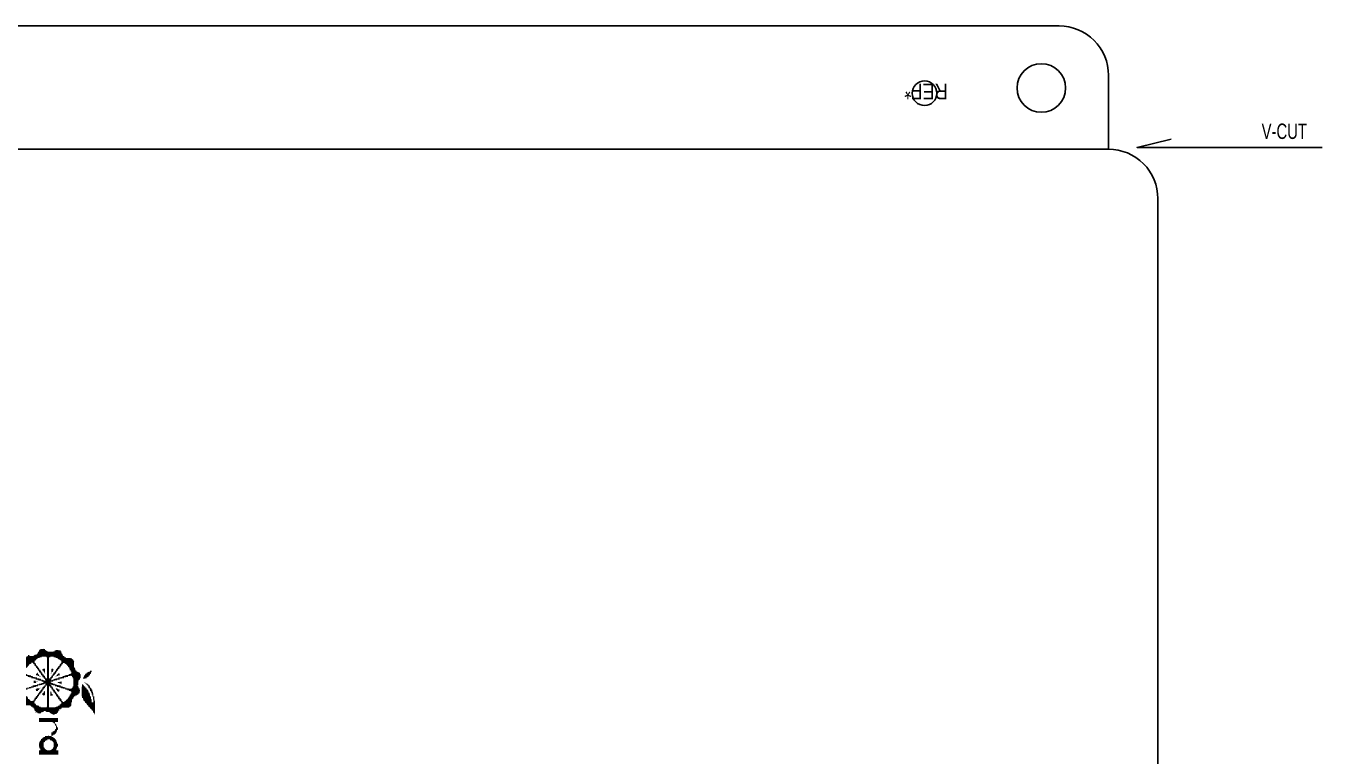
# Model space of a CAD drawing. Extents: x 0 to 107, y 0 to 124.
# Drawn here: x 53.4 to 106.7, y 90.1 to 120.2 of the extents above; entities that cross this region are included whole.
import ezdxf

# ---------------------------------------------------------------- set-up
doc = ezdxf.new("R2010")
doc.units = 0
for name, color, linetype in [('BG_OUTLINE', 254, 'CONTINUOUS'), ('BG_SILKSCREEN_TOP', 3, 'CONTINUOUS'), ('PIN_TOP', 80, 'CONTINUOUS'), ('RD_SILKSCREEN_TOP', 142, 'CONTINUOUS')]:
    doc.layers.add(name, color=color, linetype=linetype)

msp = doc.modelspace()

# ---------------------------------------------------------------- linework, layer by layer
at = {"layer": 'BG_OUTLINE'}
for points in [[(49.982882, 62.123066, 0.414214), (52.014882, 60.091066), (97.933764, 60.091066, 0.414214), (99.965764, 62.123066), (99.965764, 113.070132, 0.414214), (97.933764, 115.102132), (2.032, 115.102132), (2.032, 118.150132, -0.414214), (4.064, 120.182132), (95.901764, 120.182132, -0.414214), (97.933764, 118.150132), (97.933764, 115.102132)], [(99.965764, 113.070132, 0.414214), (97.933764, 115.102132), (52.014882, 115.102132, 0.414214), (49.982882, 113.070132), (49.982882, 62.123066)]]:
    msp.add_lwpolyline(points, format="xyb", dxfattribs=at)
msp.add_lwpolyline([(106.727244, 115.178586), (99.107244, 115.178586), (100.514658, 115.51412)], dxfattribs=at)
at = {"layer": 'BG_SILKSCREEN_TOP', "const_width": 0.017272}
for points in [[(53.908452, 94.458536), (53.908452, 94.145608)], [(53.925978, 94.49308), (53.925978, 94.163134)], [(53.94325, 94.49308), (53.94325, 94.180406)], [(53.960522, 94.510606), (53.960522, 94.180406)], [(53.978048, 94.510606), (53.978048, 94.180406)], [(53.99532, 94.510606), (53.99532, 94.180406)], [(54.012846, 94.510606), (54.012846, 94.197932)], [(54.030118, 94.510606), (54.030118, 94.197932)], [(54.04739, 94.510606), (54.04739, 94.197932)], [(54.064916, 94.510606), (54.064916, 94.197932)], [(54.082188, 94.527878), (54.082188, 94.197932)], [(54.099714, 94.510606), (54.099714, 94.197932)], [(54.116986, 94.510606), (54.116986, 94.197932)], [(54.134258, 94.510606), (54.134258, 94.197932)], [(54.151784, 94.475808), (54.151784, 94.197932)], [(54.169056, 94.475808), (54.169056, 94.197932)], [(54.186582, 94.458536), (54.186582, 94.197932)], [(54.551326, 94.458536), (54.551326, 94.180406)], [(54.568598, 94.458536), (54.568598, 94.180406)], [(54.586124, 94.458536), (54.586124, 94.163134)], [(54.603396, 94.475808), (54.603396, 94.145608)], [(54.620922, 94.475808), (54.620922, 94.145608)], [(54.638194, 94.475808), (54.638194, 94.145608)], [(54.655466, 94.475808), (54.655466, 94.128336)], [(54.672992, 94.475808), (54.672992, 94.128336)], [(54.690264, 94.475808), (54.690264, 94.111064)], [(54.70779, 94.458536), (54.70779, 94.093538)], [(54.725062, 94.458536), (54.725062, 94.093538)], [(54.742334, 94.458536), (54.742334, 94.076266)], [(54.75986, 94.458536), (54.75986, 94.05874)], [(54.777132, 94.458536), (54.777132, 94.05874)], [(53.369972, 94.180406), (53.369972, 93.728794)], [(53.387244, 94.197932), (53.387244, 93.728794)], [(53.404516, 94.215204), (53.404516, 93.763592)], [(53.422042, 94.215204), (53.422042, 93.780864)], [(53.439314, 94.232476), (53.439314, 93.798136)], [(53.45684, 94.267274), (53.45684, 93.832934)], [(53.474112, 94.267274), (53.474112, 93.832934)], [(53.491384, 94.250002), (53.491384, 93.867732)], [(53.50891, 94.250002), (53.50891, 93.885004)], [(53.526182, 94.232476), (53.526182, 93.90253)], [(53.543708, 94.232476), (53.543708, 93.90253)], [(53.56098, 94.232476), (53.56098, 93.919802)], [(53.578252, 94.232476), (53.578252, 93.919802)], [(53.595778, 94.232476), (53.595778, 93.9546)], [(53.61305, 94.232476), (53.61305, 93.9546)], [(53.630576, 94.232476), (53.630576, 93.9546)], [(53.647848, 94.232476), (53.647848, 93.937328)], [(53.66512, 94.232476), (53.66512, 93.919802)], [(53.682646, 94.250002), (53.682646, 93.885004)], [(53.699918, 94.250002), (53.699918, 93.90253)], [(53.717444, 94.267274), (53.717444, 93.85046)], [(53.734716, 94.2848), (53.734716, 94.041468)], [(53.734716, 93.937328), (53.734716, 93.815662)], [(53.751988, 94.2848), (53.751988, 94.041468)], [(53.751988, 93.937328), (53.751988, 93.815662)], [(53.769514, 94.2848), (53.769514, 94.05874)], [(53.786786, 94.2848), (53.786786, 94.093538)], [(53.804312, 94.302072), (53.804312, 94.093538)], [(53.821584, 94.319344), (53.821584, 94.111064)], [(53.83911, 94.319344), (53.83911, 94.128336)], [(53.856382, 94.371668), (53.856382, 94.128336)], [(53.873654, 94.406212), (53.873654, 94.145608)], [(53.89118, 94.406212), (53.89118, 94.145608)], [(54.203854, 94.44101), (54.203854, 94.180406)], [(54.221126, 94.44101), (54.221126, 94.180406)], [(54.238652, 94.423738), (54.238652, 91.921838)], [(54.255924, 94.423738), (54.255924, 91.921838)], [(54.27345, 94.406212), (54.27345, 91.921838)], [(54.290722, 94.406212), (54.290722, 91.921838)], [(54.307994, 94.406212), (54.307994, 91.921838)], [(54.32552, 94.406212), (54.32552, 94.180406)], [(54.342792, 94.406212), (54.342792, 94.180406)], [(54.360318, 94.406212), (54.360318, 94.180406)], [(54.37759, 94.406212), (54.37759, 94.197932)], [(54.394862, 94.406212), (54.394862, 94.197932)], [(54.412388, 94.406212), (54.412388, 94.197932)], [(54.42966, 94.406212), (54.42966, 94.197932)], [(54.447186, 94.406212), (54.447186, 94.197932)], [(54.464458, 94.406212), (54.464458, 94.197932)], [(54.48173, 94.406212), (54.48173, 94.197932)], [(54.499256, 94.423738), (54.499256, 94.197932)], [(54.516528, 94.423738), (54.516528, 94.180406)], [(54.534054, 94.423738), (54.534054, 94.180406)], [(54.794658, 94.423738), (54.794658, 94.024196)], [(54.794658, 93.937328), (54.794658, 93.815662)], [(54.81193, 94.423738), (54.81193, 94.041468)], [(54.81193, 93.937328), (54.81193, 93.815662)], [(54.829456, 94.371668), (54.829456, 93.85046)], [(54.846728, 94.319344), (54.846728, 93.885004)], [(54.864, 94.302072), (54.864, 93.885004)], [(54.881526, 94.250002), (54.881526, 93.919802)], [(54.898798, 94.232476), (54.898798, 93.937328)], [(54.916324, 94.232476), (54.916324, 93.937328)], [(54.933596, 94.215204), (54.933596, 93.937328)], [(54.950868, 94.197932), (54.950868, 93.937328)], [(54.968394, 94.180406), (54.968394, 93.919802)], [(54.985666, 94.180406), (54.985666, 93.90253)], [(55.003192, 94.180406), (55.003192, 93.90253)], [(55.020464, 94.145608), (55.020464, 93.867732)], [(55.037736, 94.145608), (55.037736, 93.867732)], [(55.055262, 94.145608), (55.055262, 93.85046)], [(55.072534, 94.145608), (55.072534, 93.815662)], [(55.09006, 94.145608), (55.09006, 93.815662)], [(55.107332, 94.145608), (55.107332, 93.780864)], [(55.124604, 94.145608), (55.124604, 93.746066)], [(55.14213, 94.145608), (55.14213, 93.746066)], [(55.159402, 94.145608), (55.159402, 93.693996)], [(55.176928, 94.145608), (55.176928, 93.641926)], [(55.1942, 94.145608), (55.1942, 93.641926)], [(55.211472, 94.128336), (55.211472, 93.589856)], [(55.228998, 94.128336), (55.228998, 93.589856)], [(55.24627, 94.128336), (55.24627, 93.398594)], [(55.263796, 94.111064), (55.263796, 93.363796)], [(55.281068, 94.111064), (55.281068, 93.363796)], [(55.29834, 94.076266), (55.29834, 93.311726)], [(55.315866, 94.041468), (55.315866, 92.529914)], [(55.333138, 94.041468), (55.333138, 92.529914)], [(55.350664, 94.00667), (55.350664, 93.989398)], [(53.369972, 93.485462), (53.369972, 93.398594)], [(53.387244, 93.485462), (53.387244, 93.398594)], [(53.404516, 93.46819), (53.404516, 93.398594)], [(53.422042, 93.450664), (53.422042, 93.398594)], [(53.439314, 93.450664), (53.439314, 93.381322)], [(53.45684, 93.450664), (53.45684, 93.363796)], [(53.474112, 93.450664), (53.474112, 93.363796)], [(53.491384, 93.450664), (53.491384, 93.363796)], [(53.50891, 93.433392), (53.50891, 93.346524)], [(53.526182, 93.433392), (53.526182, 93.346524)], [(53.543708, 93.433392), (53.543708, 93.346524)], [(53.56098, 93.433392), (53.56098, 93.346524)], [(53.578252, 93.398594), (53.578252, 93.346524)], [(53.595778, 93.398594), (53.595778, 93.311726)], [(53.61305, 93.398594), (53.61305, 93.311726)], [(53.630576, 93.398594), (53.630576, 93.311726)], [(53.769514, 93.90253), (53.769514, 93.780864)], [(53.786786, 93.85046), (53.786786, 93.746066)], [(53.786786, 93.502988), (53.786786, 93.433392)], [(53.804312, 93.85046), (53.804312, 93.728794)], [(53.804312, 93.502988), (53.804312, 93.433392)], [(53.821584, 93.815662), (53.821584, 93.693996)], [(53.821584, 93.537532), (53.821584, 93.433392)], [(53.83911, 93.815662), (53.83911, 93.693996)], [(53.83911, 93.537532), (53.83911, 93.433392)], [(53.856382, 93.780864), (53.856382, 93.659198)], [(53.856382, 93.52026), (53.856382, 93.415866)], [(53.873654, 93.746066), (53.873654, 93.6244)], [(53.873654, 93.46819), (53.873654, 93.398594)], [(53.89118, 93.746066), (53.89118, 93.6244)], [(53.89118, 93.46819), (53.89118, 93.398594)], [(53.908452, 93.711268), (53.908452, 93.57233)], [(53.908452, 93.433392), (53.908452, 93.398594)], [(53.925978, 93.659198), (53.925978, 93.537532)], [(53.925978, 93.398594), (53.925978, 93.381322)], [(53.94325, 93.659198), (53.94325, 93.537532)], [(53.94325, 93.398594), (53.94325, 93.363796)], [(53.960522, 93.6244), (53.960522, 93.502988)], [(53.978048, 93.6244), (53.978048, 93.502988)], [(53.99532, 93.589856), (53.99532, 93.450664)], [(54.012846, 93.537532), (54.012846, 93.415866)], [(54.030118, 93.537532), (54.030118, 93.415866)], [(54.04739, 93.676724), (54.04739, 93.641926)], [(54.04739, 93.502988), (54.04739, 93.381322)], [(54.064916, 93.693996), (54.064916, 93.6244)], [(54.064916, 93.46819), (54.064916, 93.346524)], [(54.082188, 93.711268), (54.082188, 93.607128)], [(54.082188, 93.46819), (54.082188, 93.346524)], [(54.099714, 93.711268), (54.099714, 93.57233)], [(54.099714, 93.433392), (54.099714, 93.311726)], [(54.116986, 93.711268), (54.116986, 93.57233)], [(54.116986, 93.433392), (54.116986, 93.311726)], [(54.134258, 93.711268), (54.134258, 93.52026)], [(54.134258, 93.398594), (54.134258, 93.276928)], [(54.151784, 93.502988), (54.151784, 93.485462)], [(54.394862, 93.502988), (54.394862, 93.485462)], [(54.412388, 93.693996), (54.412388, 93.52026)], [(54.412388, 93.398594), (54.412388, 93.276928)], [(54.42966, 93.711268), (54.42966, 93.57233)], [(54.42966, 93.433392), (54.42966, 93.328998)], [(54.447186, 93.711268), (54.447186, 93.57233)], [(54.447186, 93.433392), (54.447186, 93.328998)], [(54.464458, 93.711268), (54.464458, 93.589856)], [(54.464458, 93.485462), (54.464458, 93.363796)], [(54.48173, 93.676724), (54.48173, 93.641926)], [(54.48173, 93.502988), (54.48173, 93.398594)], [(54.499256, 93.676724), (54.499256, 93.641926)], [(54.499256, 93.52026), (54.499256, 93.398594)], [(54.516528, 93.555058), (54.516528, 93.433392)], [(54.534054, 93.555058), (54.534054, 93.450664)], [(54.551326, 93.589856), (54.551326, 93.46819)], [(54.568598, 93.6244), (54.568598, 93.502988)], [(54.586124, 93.6244), (54.586124, 93.502988)], [(54.603396, 93.676724), (54.603396, 93.537532)], [(54.603396, 93.398594), (54.603396, 93.381322)], [(54.620922, 93.693996), (54.620922, 93.589856)], [(54.620922, 93.433392), (54.620922, 93.398594)], [(54.638194, 93.711268), (54.638194, 93.589856)], [(54.638194, 93.433392), (54.638194, 93.398594)], [(54.655466, 93.746066), (54.655466, 93.6244)], [(54.655466, 93.46819), (54.655466, 93.398594)], [(54.672992, 93.746066), (54.672992, 93.6244)], [(54.672992, 93.46819), (54.672992, 93.398594)], [(54.690264, 93.780864), (54.690264, 93.659198)], [(54.690264, 93.502988), (54.690264, 93.415866)], [(54.70779, 93.815662), (54.70779, 93.693996)], [(54.70779, 93.52026), (54.70779, 93.433392)], [(54.725062, 93.815662), (54.725062, 93.693996)], [(54.725062, 93.52026), (54.725062, 93.433392)], [(54.742334, 93.85046), (54.742334, 93.728794)], [(54.742334, 93.502988), (54.742334, 93.415866)], [(54.75986, 93.885004), (54.75986, 93.780864)], [(54.777132, 93.90253), (54.777132, 93.763592)], [(54.881526, 93.398594), (54.881526, 93.311726)], [(54.898798, 93.398594), (54.898798, 93.311726)], [(54.916324, 93.398594), (54.916324, 93.311726)], [(54.933596, 93.398594), (54.933596, 93.346524)], [(54.950868, 93.398594), (54.950868, 93.346524)], [(54.968394, 93.433392), (54.968394, 93.346524)], [(54.985666, 93.433392), (54.985666, 93.346524)], [(55.003192, 93.433392), (55.003192, 93.346524)], [(55.020464, 93.433392), (55.020464, 93.363796)], [(55.037736, 93.450664), (55.037736, 93.363796)], [(55.055262, 93.450664), (55.055262, 93.363796)], [(55.072534, 93.450664), (55.072534, 93.363796)], [(55.09006, 93.450664), (55.09006, 93.363796)], [(55.107332, 93.450664), (55.107332, 93.398594)], [(55.124604, 93.485462), (55.124604, 93.398594)], [(55.14213, 93.485462), (55.14213, 93.398594)], [(55.159402, 93.485462), (55.159402, 93.398594)], [(55.176928, 93.485462), (55.176928, 93.398594)], [(55.1942, 93.485462), (55.1942, 93.433392)], [(55.1942, 93.415866), (55.1942, 93.398594)], [(55.211472, 93.52026), (55.211472, 93.433392)], [(55.211472, 93.415866), (55.211472, 93.398594)], [(55.228998, 93.52026), (55.228998, 93.433392)], [(55.228998, 93.415866), (55.228998, 93.398594)], [(55.350664, 93.763592), (55.350664, 92.564712)], [(55.367936, 93.746066), (55.367936, 92.564712)], [(55.385208, 93.711268), (55.385208, 92.59951)], [(55.402734, 93.641926), (55.402734, 92.59951)], [(55.420006, 93.641926), (55.420006, 92.59951)], [(55.437532, 93.6244), (55.437532, 92.59951)], [(55.454804, 93.589856), (55.454804, 92.616782)], [(55.472076, 93.589856), (55.472076, 92.616782)], [(55.489602, 93.589856), (55.489602, 92.616782)], [(55.506874, 93.57233), (55.506874, 93.016324)], [(55.5244, 93.57233), (55.5244, 93.19006)], [(55.541672, 93.537532), (55.541672, 93.24213)], [(55.558944, 93.537532), (55.558944, 93.24213)], [(55.57647, 93.537532), (55.57647, 93.276928)], [(55.593742, 93.46819), (55.593742, 93.328998)], [(55.611268, 93.485462), (55.611268, 93.311726)], [(55.767478, 93.433392), (55.767478, 93.294454)], [(55.785004, 93.433392), (55.785004, 93.294454)], [(55.802276, 93.46819), (55.802276, 93.294454)], [(55.819802, 93.502988), (55.819802, 93.311726)], [(55.837074, 93.502988), (55.837074, 93.311726)], [(55.854346, 93.52026), (55.854346, 93.311726)], [(55.871872, 93.537532), (55.871872, 93.346524)], [(55.889144, 93.537532), (55.889144, 93.346524)], [(55.90667, 93.57233), (55.90667, 93.363796)], [(55.923942, 93.57233), (55.923942, 93.363796)], [(55.941214, 93.57233), (55.941214, 93.381322)], [(55.95874, 93.589856), (55.95874, 93.415866)], [(55.976012, 93.589856), (55.976012, 93.415866)], [(55.993538, 93.589856), (55.993538, 93.450664)], [(56.01081, 93.6244), (56.01081, 93.502988)], [(56.028082, 93.6244), (56.028082, 93.485462)], [(56.045608, 93.6244), (56.045608, 93.555058)], [(56.06288, 93.6244), (56.06288, 93.57233)], [(53.369972, 92.894658), (53.369972, 92.842588)], [(53.387244, 92.912184), (53.387244, 92.842588)], [(53.404516, 92.929456), (53.404516, 92.842588)], [(53.422042, 92.929456), (53.422042, 92.877386)], [(53.422042, 92.860114), (53.422042, 92.842588)], [(53.439314, 92.929456), (53.439314, 92.877386)], [(53.45684, 92.929456), (53.45684, 92.877386)], [(53.474112, 92.929456), (53.474112, 92.877386)], [(53.491384, 92.946982), (53.491384, 92.877386)], [(53.50891, 92.946982), (53.50891, 92.894658)], [(53.526182, 92.946982), (53.526182, 92.894658)], [(53.543708, 92.946982), (53.543708, 92.894658)], [(53.56098, 92.964254), (53.56098, 92.894658)], [(53.578252, 92.981526), (53.578252, 92.894658)], [(53.595778, 92.981526), (53.595778, 92.929456)], [(53.61305, 92.981526), (53.61305, 92.929456)], [(53.630576, 92.981526), (53.630576, 92.929456)], [(53.647848, 93.381322), (53.647848, 93.311726)], [(53.647848, 93.016324), (53.647848, 92.929456)], [(53.66512, 93.363796), (53.66512, 93.311726)], [(53.66512, 93.016324), (53.66512, 92.929456)], [(53.682646, 93.363796), (53.682646, 93.294454)], [(53.682646, 93.207586), (53.682646, 93.120718)], [(53.682646, 93.016324), (53.682646, 92.946982)], [(53.699918, 93.363796), (53.699918, 93.294454)], [(53.699918, 93.207586), (53.699918, 93.120718)], [(53.699918, 93.016324), (53.699918, 92.946982)], [(53.717444, 93.363796), (53.717444, 93.294454)], [(53.717444, 93.207586), (53.717444, 93.120718)], [(53.717444, 93.016324), (53.717444, 92.946982)], [(53.734716, 93.346524), (53.734716, 93.294454)], [(53.734716, 93.207586), (53.734716, 93.120718)], [(53.734716, 93.03385), (53.734716, 92.946982)], [(53.751988, 93.346524), (53.751988, 93.294454)], [(53.751988, 93.207586), (53.751988, 93.120718)], [(53.751988, 93.03385), (53.751988, 92.946982)], [(53.769514, 93.346524), (53.769514, 93.259656)], [(53.769514, 93.172788), (53.769514, 93.120718)], [(53.769514, 93.03385), (53.769514, 92.964254)], [(53.769514, 92.860114), (53.769514, 92.825316)], [(53.786786, 93.346524), (53.786786, 93.259656)], [(53.786786, 93.172788), (53.786786, 93.13799)], [(53.786786, 93.03385), (53.786786, 92.981526)], [(53.786786, 92.877386), (53.786786, 92.790518)], [(53.804312, 93.346524), (53.804312, 93.259656)], [(53.804312, 93.172788), (53.804312, 93.155262)], [(53.804312, 93.03385), (53.804312, 92.981526)], [(53.804312, 92.877386), (53.804312, 92.790518)], [(53.821584, 93.311726), (53.821584, 93.259656)], [(53.821584, 93.172788), (53.821584, 93.155262)], [(53.821584, 93.068394), (53.821584, 92.981526)], [(53.821584, 92.894658), (53.821584, 92.790518)], [(53.83911, 93.311726), (53.83911, 93.259656)], [(53.83911, 93.172788), (53.83911, 93.155262)], [(53.83911, 93.068394), (53.83911, 92.981526)], [(53.83911, 92.894658), (53.83911, 92.790518)], [(53.856382, 93.311726), (53.856382, 93.224858)], [(53.856382, 93.172788), (53.856382, 93.155262)], [(53.856382, 93.068394), (53.856382, 92.981526)], [(53.856382, 92.894658), (53.856382, 92.790518)], [(53.873654, 93.311726), (53.873654, 93.224858)], [(53.873654, 93.068394), (53.873654, 93.016324)], [(53.873654, 92.894658), (53.873654, 92.825316)], [(53.89118, 93.311726), (53.89118, 93.224858)], [(53.89118, 93.068394), (53.89118, 93.016324)], [(53.89118, 92.894658), (53.89118, 92.825316)], [(53.908452, 93.294454), (53.908452, 93.224858)], [(53.908452, 93.08592), (53.908452, 93.016324)], [(53.908452, 92.894658), (53.908452, 92.860114)], [(53.925978, 93.294454), (53.925978, 93.207586)], [(53.925978, 93.08592), (53.925978, 93.016324)], [(53.925978, 92.912184), (53.925978, 92.894658)], [(53.94325, 93.294454), (53.94325, 93.207586)], [(53.94325, 93.08592), (53.94325, 93.016324)], [(53.94325, 92.929456), (53.94325, 92.894658)], [(53.960522, 93.294454), (53.960522, 93.207586)], [(53.960522, 93.08592), (53.960522, 93.03385)], [(53.978048, 93.276928), (53.978048, 93.207586)], [(53.978048, 93.08592), (53.978048, 93.03385)], [(53.99532, 93.259656), (53.99532, 93.207586)], [(53.99532, 93.120718), (53.99532, 93.103192)], [(53.99532, 93.08592), (53.99532, 93.03385)], [(54.012846, 93.259656), (54.012846, 93.172788)], [(54.012846, 93.120718), (54.012846, 93.03385)], [(54.012846, 92.877386), (54.012846, 92.75572)], [(54.030118, 93.259656), (54.030118, 93.172788)], [(54.030118, 93.120718), (54.030118, 93.03385)], [(54.030118, 92.877386), (54.030118, 92.75572)], [(54.04739, 93.259656), (54.04739, 93.172788)], [(54.04739, 93.120718), (54.04739, 93.068394)], [(54.04739, 92.929456), (54.04739, 92.790518)], [(54.064916, 93.24213), (54.064916, 93.172788)], [(54.064916, 93.120718), (54.064916, 93.068394)], [(54.064916, 92.946982), (54.064916, 92.842588)], [(54.082188, 93.224858), (54.082188, 93.068394)], [(54.082188, 92.964254), (54.082188, 92.842588)], [(54.099714, 93.224858), (54.099714, 93.068394)], [(54.099714, 92.999052), (54.099714, 92.877386)], [(54.116986, 93.224858), (54.116986, 93.068394)], [(54.116986, 92.981526), (54.116986, 92.877386)], [(54.134258, 93.207586), (54.134258, 93.08592)], [(54.134258, 93.016324), (54.134258, 92.912184)], [(54.151784, 93.346524), (54.151784, 93.24213)], [(54.151784, 93.207586), (54.151784, 93.08592)], [(54.151784, 93.051122), (54.151784, 92.946982)], [(54.169056, 93.346524), (54.169056, 93.08592)], [(54.169056, 93.068394), (54.169056, 92.946982)], [(54.186582, 93.311726), (54.186582, 93.016324)], [(54.203854, 93.311726), (54.203854, 93.016324)], [(54.221126, 93.311726), (54.221126, 92.999052)], [(54.32552, 93.311726), (54.32552, 92.981526)], [(54.342792, 93.311726), (54.342792, 92.981526)], [(54.360318, 93.311726), (54.360318, 92.964254)], [(54.37759, 93.363796), (54.37759, 93.051122)], [(54.37759, 93.03385), (54.37759, 92.912184)], [(54.394862, 93.363796), (54.394862, 93.172788)], [(54.394862, 93.13799), (54.394862, 93.051122)], [(54.394862, 93.03385), (54.394862, 92.929456)], [(54.412388, 93.224858), (54.412388, 93.172788)], [(54.412388, 93.120718), (54.412388, 93.051122)], [(54.412388, 92.999052), (54.412388, 92.877386)], [(54.42966, 93.224858), (54.42966, 93.172788)], [(54.42966, 93.120718), (54.42966, 93.03385)], [(54.42966, 92.964254), (54.42966, 92.842588)], [(54.447186, 93.24213), (54.447186, 93.172788)], [(54.447186, 93.120718), (54.447186, 93.03385)], [(54.447186, 92.964254), (54.447186, 92.842588)], [(54.464458, 93.259656), (54.464458, 93.172788)], [(54.464458, 93.103192), (54.464458, 93.03385)], [(54.464458, 92.929456), (54.464458, 92.790518)], [(54.48173, 93.259656), (54.48173, 93.19006)], [(54.48173, 93.08592), (54.48173, 93.016324)], [(54.48173, 92.877386), (54.48173, 92.773246)], [(54.499256, 93.259656), (54.499256, 93.207586)], [(54.499256, 93.08592), (54.499256, 93.016324)], [(54.499256, 92.877386), (54.499256, 92.75572)], [(54.516528, 93.276928), (54.516528, 93.207586)], [(54.516528, 93.08592), (54.516528, 93.016324)], [(54.534054, 93.276928), (54.534054, 93.207586)], [(54.534054, 93.08592), (54.534054, 93.016324)], [(54.551326, 93.294454), (54.551326, 93.207586)], [(54.551326, 93.068394), (54.551326, 93.016324)], [(54.568598, 93.294454), (54.568598, 93.224858)], [(54.568598, 93.068394), (54.568598, 92.981526)], [(54.568598, 92.912184), (54.568598, 92.894658)], [(54.586124, 93.381322), (54.586124, 93.363796)], [(54.586124, 93.294454), (54.586124, 93.224858)], [(54.586124, 93.068394), (54.586124, 92.981526)], [(54.603396, 93.294454), (54.603396, 93.224858)], [(54.603396, 93.068394), (54.603396, 92.981526)], [(54.603396, 92.894658), (54.603396, 92.860114)], [(54.620922, 93.311726), (54.620922, 93.224858)], [(54.620922, 93.051122), (54.620922, 92.981526)], [(54.620922, 92.894658), (54.620922, 92.825316)], [(54.638194, 93.311726), (54.638194, 93.224858)], [(54.638194, 93.03385), (54.638194, 92.981526)], [(54.638194, 92.894658), (54.638194, 92.825316)], [(54.655466, 93.311726), (54.655466, 93.259656)], [(54.655466, 93.03385), (54.655466, 92.946982)], [(54.655466, 92.877386), (54.655466, 92.773246)], [(54.672992, 93.311726), (54.672992, 93.259656)], [(54.672992, 93.13799), (54.672992, 93.120718)], [(54.672992, 93.03385), (54.672992, 92.946982)], [(54.672992, 92.877386), (54.672992, 92.790518)], [(54.690264, 93.311726), (54.690264, 93.259656)], [(54.690264, 93.155262), (54.690264, 93.120718)], [(54.690264, 93.03385), (54.690264, 92.946982)], [(54.690264, 92.860114), (54.690264, 92.75572)], [(54.70779, 93.346524), (54.70779, 93.259656)], [(54.70779, 93.155262), (54.70779, 93.120718)], [(54.70779, 93.016324), (54.70779, 92.946982)], [(54.70779, 92.860114), (54.70779, 92.75572)], [(54.725062, 93.346524), (54.725062, 93.259656)], [(54.725062, 93.155262), (54.725062, 93.120718)], [(54.725062, 93.016324), (54.725062, 92.946982)], [(54.725062, 92.860114), (54.725062, 92.773246)], [(54.742334, 93.346524), (54.742334, 93.294454)], [(54.742334, 93.276928), (54.742334, 93.259656)], [(54.742334, 93.155262), (54.742334, 93.103192)], [(54.742334, 93.016324), (54.742334, 92.929456)], [(54.75986, 93.346524), (54.75986, 93.294454)], [(54.75986, 93.172788), (54.75986, 93.08592)], [(54.75986, 93.016324), (54.75986, 92.929456)], [(54.777132, 93.346524), (54.777132, 93.294454)], [(54.777132, 93.172788), (54.777132, 93.08592)], [(54.777132, 93.016324), (54.777132, 92.929456)], [(54.794658, 93.363796), (54.794658, 93.294454)], [(54.794658, 93.172788), (54.794658, 93.08592)], [(54.794658, 92.981526), (54.794658, 92.929456)], [(54.81193, 93.363796), (54.81193, 93.294454)], [(54.81193, 93.172788), (54.81193, 93.08592)], [(54.81193, 92.981526), (54.81193, 92.912184)], [(54.829456, 93.363796), (54.829456, 93.294454)], [(54.829456, 93.19006), (54.829456, 93.068394)], [(54.829456, 92.981526), (54.829456, 92.894658)], [(54.846728, 93.363796), (54.846728, 93.311726)], [(54.846728, 92.981526), (54.846728, 92.894658)], [(54.864, 93.381322), (54.864, 93.311726)], [(54.864, 92.981526), (54.864, 92.894658)], [(54.881526, 92.946982), (54.881526, 92.894658)], [(54.898798, 92.946982), (54.898798, 92.877386)], [(54.916324, 92.946982), (54.916324, 92.877386)], [(54.933596, 92.946982), (54.933596, 92.877386)], [(54.950868, 92.946982), (54.950868, 92.877386)], [(54.968394, 92.929456), (54.968394, 92.877386)], [(54.985666, 92.929456), (54.985666, 92.842588)], [(55.003192, 92.929456), (55.003192, 92.842588)], [(55.020464, 92.929456), (55.020464, 92.842588)], [(55.037736, 92.894658), (55.037736, 92.842588)], [(55.055262, 92.894658), (55.055262, 92.842588)], [(55.072534, 92.894658), (55.072534, 92.80779)], [(55.09006, 92.894658), (55.09006, 92.80779)], [(55.107332, 92.894658), (55.107332, 92.80779)], [(55.124604, 92.877386), (55.124604, 92.80779)], [(55.14213, 92.877386), (55.14213, 92.790518)], [(55.159402, 92.877386), (55.159402, 92.790518)], [(55.176928, 92.877386), (55.176928, 92.790518)], [(55.1942, 92.877386), (55.1942, 92.790518)], [(55.211472, 92.877386), (55.211472, 92.75572)], [(55.228998, 92.877386), (55.228998, 92.75572)], [(55.24627, 92.894658), (55.24627, 92.32138)], [(55.263796, 92.929456), (55.263796, 92.443046)], [(55.281068, 92.929456), (55.281068, 92.443046)], [(55.29834, 92.981526), (55.29834, 92.477844)], [(55.506874, 92.999052), (55.506874, 92.65158)], [(55.5244, 92.946982), (55.5244, 92.65158)], [(55.541672, 92.894658), (55.541672, 92.686378)], [(55.558944, 92.894658), (55.558944, 92.686378)], [(55.663338, 92.964254), (55.663338, 92.564712)], [(55.68061, 93.068394), (55.68061, 92.495116)], [(55.698136, 93.068394), (55.698136, 92.495116)], [(55.715408, 93.311726), (55.715408, 93.276928)], [(55.715408, 93.051122), (55.715408, 92.443046)], [(55.73268, 93.363796), (55.73268, 93.294454)], [(55.73268, 93.016324), (55.73268, 92.390976)], [(55.750206, 93.381322), (55.750206, 93.294454)], [(55.750206, 93.016324), (55.750206, 92.390976)], [(55.767478, 93.155262), (55.767478, 93.13799)], [(55.767478, 92.981526), (55.767478, 92.356178)], [(55.785004, 93.155262), (55.785004, 93.13799)], [(55.785004, 92.981526), (55.785004, 92.356178)], [(55.802276, 93.13799), (55.802276, 93.120718)], [(55.802276, 92.964254), (55.802276, 92.304108)], [(55.819802, 93.120718), (55.819802, 93.08592)], [(55.819802, 92.929456), (55.819802, 92.286582)], [(55.837074, 93.120718), (55.837074, 93.08592)], [(55.837074, 92.929456), (55.837074, 92.286582)], [(55.854346, 93.103192), (55.854346, 93.051122)], [(55.854346, 92.894658), (55.854346, 92.251784)], [(55.871872, 93.08592), (55.871872, 93.03385)], [(55.871872, 92.860114), (55.871872, 92.234512)], [(55.889144, 93.08592), (55.889144, 93.016324)], [(55.889144, 92.860114), (55.889144, 92.21724)], [(55.90667, 93.068394), (55.90667, 92.981526)], [(55.923942, 93.068394), (55.923942, 92.981526)], [(55.941214, 93.051122), (55.941214, 92.929456)], [(55.95874, 93.016324), (55.95874, 92.894658)], [(55.976012, 93.016324), (55.976012, 92.894658)], [(55.993538, 92.981526), (55.993538, 92.842588)], [(56.01081, 92.929456), (56.01081, 92.790518)], [(56.028082, 92.929456), (56.028082, 92.773246)], [(56.045608, 92.894658), (56.045608, 92.720922)], [(56.06288, 92.877386), (56.06288, 92.720922)], [(53.369972, 92.581984), (53.369972, 92.199714)], [(53.387244, 92.581984), (53.387244, 92.199714)], [(53.404516, 92.547186), (53.404516, 92.199714)], [(53.422042, 92.547186), (53.422042, 92.199714)], [(53.439314, 92.512642), (53.439314, 92.199714)], [(53.45684, 92.460318), (53.45684, 92.199714)], [(53.474112, 92.460318), (53.474112, 92.199714)], [(53.491384, 92.443046), (53.491384, 92.199714)], [(53.50891, 92.42552), (53.50891, 92.199714)], [(53.526182, 92.42552), (53.526182, 92.199714)], [(53.543708, 92.390976), (53.543708, 92.182442)], [(53.56098, 92.390976), (53.56098, 92.182442)], [(53.578252, 92.37345), (53.578252, 92.147644)], [(53.595778, 92.37345), (53.595778, 92.147644)], [(53.61305, 92.37345), (53.61305, 92.147644)], [(53.630576, 92.37345), (53.630576, 92.112846)], [(53.647848, 92.390976), (53.647848, 92.095574)], [(53.66512, 92.390976), (53.66512, 92.095574)], [(53.682646, 92.42552), (53.682646, 92.060776)], [(53.699918, 92.42552), (53.699918, 92.060776)], [(53.717444, 92.477844), (53.717444, 92.338652)], [(53.734716, 92.512642), (53.734716, 92.390976)], [(53.751988, 92.512642), (53.751988, 92.390976)], [(53.769514, 92.547186), (53.769514, 92.42552)], [(53.786786, 92.564712), (53.786786, 92.460318)], [(53.804312, 92.581984), (53.804312, 92.460318)], [(53.821584, 92.616782), (53.821584, 92.495116)], [(53.83911, 92.616782), (53.83911, 92.512642)], [(53.856382, 92.65158), (53.856382, 92.529914)], [(53.873654, 92.686378), (53.873654, 92.564712)], [(53.89118, 92.686378), (53.89118, 92.581984)], [(53.908452, 92.738448), (53.908452, 92.616782)], [(53.925978, 92.75572), (53.925978, 92.65158)], [(53.94325, 92.773246), (53.94325, 92.65158)], [(53.960522, 92.80779), (53.960522, 92.686378)], [(53.978048, 92.80779), (53.978048, 92.70365)], [(53.99532, 92.842588), (53.99532, 92.720922)], [(54.04739, 92.686378), (54.04739, 92.616782)], [(54.064916, 92.70365), (54.064916, 92.616782)], [(54.082188, 92.720922), (54.082188, 92.59951)], [(54.099714, 92.75572), (54.099714, 92.59951)], [(54.116986, 92.75572), (54.116986, 92.59951)], [(54.134258, 92.790518), (54.134258, 92.616782)], [(54.37759, 92.773246), (54.37759, 92.581984)], [(54.394862, 92.75572), (54.394862, 92.59951)], [(54.412388, 92.720922), (54.412388, 92.59951)], [(54.42966, 92.668852), (54.42966, 92.59951)], [(54.447186, 92.668852), (54.447186, 92.59951)], [(54.516528, 92.842588), (54.516528, 92.720922)], [(54.534054, 92.842588), (54.534054, 92.720922)], [(54.551326, 92.80779), (54.551326, 92.686378)], [(54.568598, 92.773246), (54.568598, 92.65158)], [(54.586124, 92.75572), (54.586124, 92.65158)], [(54.603396, 92.738448), (54.603396, 92.59951)], [(54.620922, 92.686378), (54.620922, 92.564712)], [(54.638194, 92.686378), (54.638194, 92.564712)], [(54.655466, 92.65158), (54.655466, 92.529914)], [(54.672992, 92.65158), (54.672992, 92.529914)], [(54.690264, 92.616782), (54.690264, 92.477844)], [(54.70779, 92.564712), (54.70779, 92.443046)], [(54.725062, 92.564712), (54.725062, 92.443046)], [(54.742334, 92.842588), (54.742334, 92.80779)], [(54.742334, 92.547186), (54.742334, 92.408248)], [(54.75986, 92.495116), (54.75986, 92.37345)], [(54.777132, 92.495116), (54.777132, 92.37345)], [(54.794658, 92.460318), (54.794658, 92.338652)], [(54.81193, 92.460318), (54.81193, 92.338652)], [(54.829456, 92.42552), (54.829456, 92.060776)], [(54.846728, 92.37345), (54.846728, 92.095574)], [(54.864, 92.37345), (54.864, 92.095574)], [(54.881526, 92.338652), (54.881526, 92.095574)], [(54.898798, 92.338652), (54.898798, 92.095574)], [(54.916324, 92.338652), (54.916324, 92.095574)], [(54.933596, 92.338652), (54.933596, 92.095574)], [(54.950868, 92.356178), (54.950868, 92.095574)], [(54.968394, 92.37345), (54.968394, 92.095574)], [(54.985666, 92.390976), (54.985666, 92.095574)], [(55.003192, 92.390976), (55.003192, 92.095574)], [(55.020464, 92.42552), (55.020464, 92.095574)], [(55.037736, 92.42552), (55.037736, 92.095574)], [(55.055262, 92.443046), (55.055262, 92.095574)], [(55.072534, 92.477844), (55.072534, 92.095574)], [(55.09006, 92.477844), (55.09006, 92.095574)], [(55.107332, 92.512642), (55.107332, 92.095574)], [(55.124604, 92.547186), (55.124604, 92.095574)], [(55.14213, 92.547186), (55.14213, 92.112846)], [(55.159402, 92.581984), (55.159402, 92.112846)], [(55.176928, 92.634054), (55.176928, 92.147644)], [(55.1942, 92.65158), (55.1942, 92.147644)], [(55.211472, 92.686378), (55.211472, 92.164916)], [(55.228998, 92.686378), (55.228998, 92.182442)], [(55.385208, 92.581984), (55.385208, 92.564712)], [(55.57647, 92.825316), (55.57647, 92.773246)], [(55.90667, 92.825316), (55.90667, 92.182442)], [(55.923942, 92.80779), (55.923942, 92.182442)], [(55.941214, 92.773246), (55.941214, 92.147644)], [(55.95874, 92.720922), (55.95874, 92.130372)], [(55.976012, 92.720922), (55.976012, 92.112846)], [(55.993538, 92.65158), (55.993538, 92.095574)], [(56.01081, 92.564712), (56.01081, 92.060776)], [(56.028082, 92.564712), (56.028082, 92.060776)], [(56.045608, 92.460318), (56.045608, 92.025978)], [(56.06288, 92.443046), (56.06288, 92.025978)], [(56.080406, 92.842588), (56.080406, 92.634054)], [(56.080406, 92.32138), (56.080406, 91.99118)], [(56.097678, 92.75572), (56.097678, 92.547186)], [(56.097678, 92.32138), (56.097678, 91.973908)], [(56.11495, 92.75572), (56.11495, 92.547186)], [(56.11495, 92.32138), (56.11495, 91.956636)], [(56.132476, 92.686378), (56.132476, 92.42552)], [(56.132476, 92.32138), (56.132476, 91.921838)], [(56.149748, 92.564712), (56.149748, 91.88704)], [(56.167274, 92.564712), (56.167274, 91.88704)], [(56.184546, 92.42552), (56.184546, 91.83497)], [(56.201818, 92.37345), (56.201818, 91.817444)], [(53.717444, 92.304108), (53.717444, 92.008706)], [(53.734716, 92.26931), (53.734716, 91.956636)], [(53.751988, 92.26931), (53.751988, 91.956636)], [(53.769514, 92.234512), (53.769514, 91.88704)], [(53.786786, 92.21724), (53.786786, 91.904312)], [(53.804312, 92.199714), (53.804312, 91.904312)], [(53.821584, 92.199714), (53.821584, 91.904312)], [(53.83911, 92.199714), (53.83911, 91.88704)], [(53.856382, 92.182442), (53.856382, 91.869768)], [(53.873654, 92.182442), (53.873654, 91.869768)], [(53.89118, 92.182442), (53.89118, 91.869768)], [(53.908452, 92.147644), (53.908452, 91.852242)], [(53.925978, 92.147644), (53.925978, 91.869768)], [(53.94325, 92.147644), (53.94325, 91.869768)], [(53.960522, 92.147644), (53.960522, 91.869768)], [(53.978048, 92.112846), (53.978048, 91.869768)], [(53.99532, 92.112846), (53.99532, 91.904312)], [(54.012846, 92.112846), (54.012846, 91.904312)], [(54.030118, 92.112846), (54.030118, 91.904312)], [(54.04739, 92.112846), (54.04739, 91.921838)], [(54.064916, 92.112846), (54.064916, 91.921838)], [(54.082188, 92.112846), (54.082188, 91.921838)], [(54.099714, 92.112846), (54.099714, 91.956636)], [(54.116986, 92.112846), (54.116986, 91.956636)], [(54.134258, 92.112846), (54.134258, 91.956636)], [(54.151784, 92.112846), (54.151784, 91.956636)], [(54.169056, 92.112846), (54.169056, 91.956636)], [(54.186582, 92.112846), (54.186582, 91.93911)], [(54.203854, 92.112846), (54.203854, 91.921838)], [(54.221126, 92.147644), (54.221126, 91.921838)], [(54.32552, 92.112846), (54.32552, 91.904312)], [(54.342792, 92.112846), (54.342792, 91.904312)], [(54.360318, 92.112846), (54.360318, 91.88704)], [(54.37759, 92.112846), (54.37759, 91.869768)], [(54.394862, 92.112846), (54.394862, 91.869768)], [(54.412388, 92.112846), (54.412388, 91.83497)], [(54.42966, 92.112846), (54.42966, 91.83497)], [(54.447186, 92.112846), (54.447186, 91.83497)], [(54.464458, 92.112846), (54.464458, 91.817444)], [(54.48173, 92.112846), (54.48173, 91.817444)], [(54.499256, 92.112846), (54.499256, 91.817444)], [(54.516528, 92.112846), (54.516528, 91.817444)], [(54.534054, 92.112846), (54.534054, 91.817444)], [(54.551326, 92.112846), (54.551326, 91.83497)], [(54.568598, 92.112846), (54.568598, 91.83497)], [(54.586124, 92.130372), (54.586124, 91.83497)], [(54.603396, 92.147644), (54.603396, 91.83497)], [(54.620922, 92.147644), (54.620922, 91.852242)], [(54.638194, 92.147644), (54.638194, 91.852242)], [(54.655466, 92.147644), (54.655466, 91.88704)], [(54.672992, 92.164916), (54.672992, 91.904312)], [(54.690264, 92.182442), (54.690264, 91.93911)], [(54.70779, 92.182442), (54.70779, 91.973908)], [(54.725062, 92.182442), (54.725062, 91.973908)], [(54.742334, 92.199714), (54.742334, 92.043504)], [(54.75986, 92.234512), (54.75986, 92.043504)], [(54.777132, 92.234512), (54.777132, 92.025978)], [(54.794658, 92.26931), (54.794658, 92.060776)], [(54.81193, 92.26931), (54.81193, 92.060776)], [(53.908452, 91.678506), (53.908452, 91.50477)], [(53.925978, 91.678506), (53.925978, 91.50477)], [(53.94325, 91.678506), (53.94325, 91.50477)], [(53.960522, 91.678506), (53.960522, 91.50477)], [(53.978048, 91.678506), (53.978048, 91.50477)], [(53.99532, 91.678506), (53.99532, 91.50477)], [(54.012846, 91.678506), (54.012846, 91.50477)], [(54.030118, 91.678506), (54.030118, 91.50477)], [(54.04739, 91.678506), (54.04739, 91.50477)], [(54.064916, 91.678506), (54.064916, 91.50477)], [(54.082188, 91.678506), (54.082188, 91.50477)], [(54.099714, 91.678506), (54.099714, 91.50477)], [(54.116986, 91.678506), (54.116986, 91.50477)], [(54.134258, 91.678506), (54.134258, 91.50477)], [(54.151784, 91.678506), (54.151784, 91.50477)], [(54.169056, 91.678506), (54.169056, 91.50477)], [(54.186582, 91.678506), (54.186582, 91.50477)], [(54.203854, 91.678506), (54.203854, 91.50477)], [(54.221126, 91.678506), (54.221126, 91.50477)], [(54.238652, 91.678506), (54.238652, 91.50477)], [(54.255924, 91.678506), (54.255924, 91.50477)], [(54.27345, 91.678506), (54.27345, 91.50477)], [(54.290722, 91.678506), (54.290722, 91.50477)], [(54.307994, 91.678506), (54.307994, 91.50477)], [(54.32552, 91.678506), (54.32552, 91.50477)], [(54.342792, 91.678506), (54.342792, 91.50477)], [(54.360318, 91.678506), (54.360318, 91.50477)], [(54.37759, 91.678506), (54.37759, 91.50477)], [(54.394862, 91.678506), (54.394862, 91.50477)], [(54.412388, 91.678506), (54.412388, 91.50477)], [(54.42966, 91.678506), (54.42966, 91.50477)], [(54.447186, 91.678506), (54.447186, 91.50477)], [(54.464458, 91.678506), (54.464458, 91.487498)], [(54.48173, 91.678506), (54.48173, 91.487498)], [(54.499256, 91.678506), (54.499256, 91.487498)], [(54.516528, 91.678506), (54.516528, 91.4527)], [(54.534054, 91.678506), (54.534054, 91.4527)], [(54.551326, 91.678506), (54.551326, 91.417902)], [(54.568598, 91.678506), (54.568598, 91.50477)], [(54.568598, 91.435174), (54.568598, 91.365832)], [(54.586124, 91.678506), (54.586124, 91.50477)], [(54.586124, 91.435174), (54.586124, 91.365832)], [(54.603396, 91.678506), (54.603396, 91.50477)], [(54.603396, 91.417902), (54.603396, 91.053158)], [(54.620922, 91.678506), (54.620922, 91.50477)], [(54.620922, 91.365832), (54.620922, 91.105228)], [(54.638194, 91.678506), (54.638194, 91.50477)], [(54.638194, 91.365832), (54.638194, 91.105228)], [(54.655466, 91.678506), (54.655466, 91.50477)], [(54.655466, 91.296236), (54.655466, 91.17457)], [(54.672992, 91.678506), (54.672992, 91.50477)], [(54.672992, 91.296236), (54.672992, 91.192096)], [(53.94325, 90.722958), (53.94325, 90.410284)], [(53.960522, 90.757756), (53.960522, 90.166952)], [(53.978048, 90.757756), (53.978048, 90.166952)], [(53.99532, 90.809826), (53.99532, 90.166952)], [(54.012846, 90.827098), (54.012846, 90.166952)], [(54.030118, 90.827098), (54.030118, 90.166952)], [(54.04739, 90.844624), (54.04739, 90.166952)], [(54.064916, 90.861896), (54.064916, 90.166952)], [(54.082188, 90.879422), (54.082188, 90.166952)], [(54.099714, 90.896694), (54.099714, 90.670888)], [(54.116986, 90.896694), (54.116986, 90.670888)], [(54.134258, 90.896694), (54.134258, 90.68816)], [(54.151784, 90.931492), (54.151784, 90.722958)], [(54.169056, 90.931492), (54.169056, 90.722958)], [(54.186582, 90.931492), (54.186582, 90.757756)], [(54.203854, 90.931492), (54.203854, 90.757756)], [(54.221126, 90.931492), (54.221126, 90.757756)], [(54.238652, 90.931492), (54.238652, 90.757756)], [(54.255924, 90.931492), (54.255924, 90.792554)], [(54.27345, 90.948764), (54.27345, 90.792554)], [(54.290722, 90.948764), (54.290722, 90.792554)], [(54.307994, 90.948764), (54.307994, 90.792554)], [(54.32552, 90.931492), (54.32552, 90.792554)], [(54.342792, 90.931492), (54.342792, 90.792554)], [(54.360318, 90.931492), (54.360318, 90.757756)], [(54.37759, 90.931492), (54.37759, 90.757756)], [(54.394862, 90.931492), (54.394862, 90.757756)], [(54.412388, 91.087702), (54.412388, 90.757756)], [(54.42966, 91.087702), (54.42966, 90.948764)], [(54.42966, 90.896694), (54.42966, 90.722958)], [(54.447186, 91.087702), (54.447186, 90.948764)], [(54.447186, 90.896694), (54.447186, 90.722958)], [(54.464458, 91.1225), (54.464458, 90.948764)], [(54.464458, 90.896694), (54.464458, 90.68816)], [(54.48173, 91.1225), (54.48173, 90.96629)], [(54.48173, 90.879422), (54.48173, 90.670888)], [(54.499256, 91.1225), (54.499256, 90.983562)], [(54.499256, 90.879422), (54.499256, 90.670888)], [(54.516528, 91.140026), (54.516528, 90.983562)], [(54.516528, 90.844624), (54.516528, 90.166952)], [(54.534054, 91.140026), (54.534054, 90.983562)], [(54.534054, 90.844624), (54.534054, 90.166952)], [(54.551326, 91.17457), (54.551326, 91.000834)], [(54.551326, 90.827098), (54.551326, 90.166952)], [(54.568598, 91.209368), (54.568598, 91.035632)], [(54.568598, 90.792554), (54.568598, 90.166952)], [(54.586124, 91.226894), (54.586124, 91.035632)], [(54.586124, 90.792554), (54.586124, 90.166952)], [(54.603396, 90.775028), (54.603396, 90.166952)], [(53.908452, 90.63609), (53.908452, 90.497152)], [(53.908452, 90.340688), (53.908452, 90.166952)], [(53.925978, 90.705686), (53.925978, 90.427556)], [(53.925978, 90.340688), (53.925978, 90.166952)], [(53.94325, 90.340688), (53.94325, 90.166952)], [(54.099714, 90.462354), (54.099714, 90.166952)], [(54.116986, 90.462354), (54.116986, 90.166952)], [(54.134258, 90.427556), (54.134258, 90.166952)], [(54.151784, 90.392758), (54.151784, 90.166952)], [(54.169056, 90.392758), (54.169056, 90.166952)], [(54.186582, 90.375486), (54.186582, 90.166952)], [(54.203854, 90.35796), (54.203854, 90.166952)], [(54.221126, 90.35796), (54.221126, 90.166952)], [(54.238652, 90.340688), (54.238652, 90.166952)], [(54.255924, 90.340688), (54.255924, 90.166952)], [(54.27345, 90.340688), (54.27345, 90.166952)], [(54.290722, 90.340688), (54.290722, 90.166952)], [(54.307994, 90.340688), (54.307994, 90.166952)], [(54.32552, 90.340688), (54.32552, 90.166952)], [(54.342792, 90.340688), (54.342792, 90.166952)], [(54.360318, 90.340688), (54.360318, 90.166952)], [(54.37759, 90.35796), (54.37759, 90.166952)], [(54.394862, 90.35796), (54.394862, 90.166952)], [(54.412388, 90.375486), (54.412388, 90.166952)], [(54.42966, 90.392758), (54.42966, 90.166952)], [(54.447186, 90.392758), (54.447186, 90.166952)], [(54.464458, 90.427556), (54.464458, 90.166952)], [(54.48173, 90.462354), (54.48173, 90.166952)], [(54.499256, 90.462354), (54.499256, 90.166952)], [(54.620922, 90.705686), (54.620922, 90.427556)], [(54.620922, 90.340688), (54.620922, 90.166952)], [(54.638194, 90.705686), (54.638194, 90.410284)], [(54.638194, 90.340688), (54.638194, 90.166952)], [(54.655466, 90.618818), (54.655466, 90.497152)], [(54.655466, 90.340688), (54.655466, 90.166952)], [(54.672992, 90.618818), (54.672992, 90.497152)], [(54.672992, 90.340688), (54.672992, 90.166952)], [(54.690264, 90.340688), (54.690264, 90.166952)]]:
    msp.add_lwpolyline(points, dxfattribs=at)
at = {"layer": 'PIN_TOP'}
for centre, radius in [((95.166688, 117.62613), 0.999998), ((90.3605, 117.409214), 0.508)]:
    msp.add_circle(centre, radius, dxfattribs=at)

# ---------------------------------------------------------------- texts
at = {"layer": 'BG_OUTLINE', "width": 0.72}
msp.add_text('V-CUT', height=0.635, dxfattribs=at).set_placement((104.238044, 115.525042))
at = {"layer": 'RD_SILKSCREEN_TOP', "width": 0.873016}
msp.add_text('REF*', height=0.64008, rotation=180, dxfattribs=at).set_placement((91.313, 117.798596))

doc.saveas('drawing.dxf')
